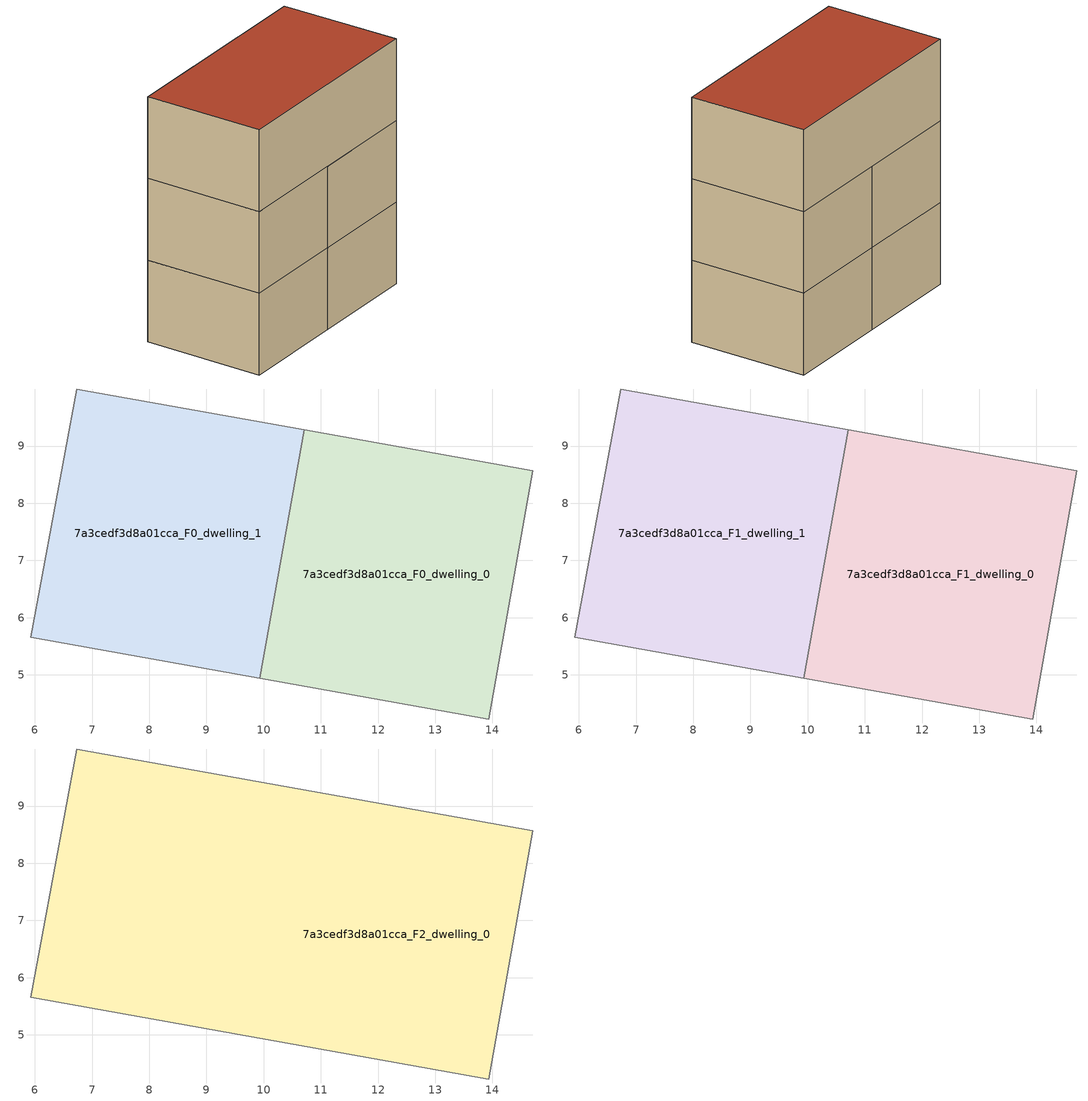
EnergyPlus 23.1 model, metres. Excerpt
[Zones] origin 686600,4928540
7a3cedf3d8a01cca_F0_dwelling_0
 floor ground (EU_floor_Construction): 14.7,8.57 13.93,4.23 9.93,4.94 10.71,9.28 z0
 wall adiabatic (EU_wall_Construction): 9.93,4.94 13.93,4.23 14.7,8.57 10.71,9.28 z0:3
 wall to 7a3cedf3d8a01cca_F0_dwelling_1 (EU_wall_Construction): 10.71,9.28 9.93,4.94 z0:3
7a3cedf3d8a01cca_F0_dwelling_1
 floor ground (EU_floor_Construction): 10.71,9.28 9.93,4.94 5.93,5.66 6.73,10 z0
 wall adiabatic (EU_wall_Construction): 10.71,9.28 6.73,10 5.93,5.66 9.93,4.94 z0:3
7a3cedf3d8a01cca_F1_dwelling_0
 floor to 7a3cedf3d8a01cca_F0_dwelling_0 (EU_floor_Construction): 14.7,8.57 13.93,4.23 9.93,4.94 10.71,9.28 z3
 wall adiabatic (EU_wall_Construction): 9.93,4.94 13.93,4.23 14.7,8.57 10.71,9.28 z3:6
 wall to 7a3cedf3d8a01cca_F1_dwelling_1 (EU_wall_Construction): 10.71,9.28 9.93,4.94 z3:6
7a3cedf3d8a01cca_F1_dwelling_1
 floor to 7a3cedf3d8a01cca_F0_dwelling_1 (EU_floor_Construction): 10.71,9.28 9.93,4.94 5.93,5.66 6.73,10 z3
 wall adiabatic (EU_wall_Construction): 10.71,9.28 6.73,10 5.93,5.66 9.93,4.94 z3:6
7a3cedf3d8a01cca_F2_dwelling_0
 floor to 7a3cedf3d8a01cca_F1_dwelling_0 (EU_floor_Construction): 14.7,8.57 13.93,4.23 9.93,4.94 10.71,9.28 z6
 floor to 7a3cedf3d8a01cca_F1_dwelling_1 (EU_floor_Construction): 10.71,9.28 9.93,4.94 5.93,5.66 6.73,10 z6
 wall adiabatic (EU_wall_Construction): 14.7,8.57 6.73,10 5.93,5.66 13.93,4.23 14.7,8.57 z6:9
 roof outside (EU_roof_Construction): 13.93,4.23 14.7,8.57 6.73,10 5.93,5.66 z9
[Building]
EU S2 Campaign: North Axis=0; Terrain=City; Solar Distribution=FullExterior
[Site:Location]
Bologna: Latitude=44.5; Longitude=11.25; Time Zone=1; Elevation=37
[SizingPeriod:WeatherFileDays]
AnnualSizingPeriod: Begin Month=1; Begin Day of Month=1; End Month=12; End Day of Month=31; Day of Week for Start Day=Monday; Use Weather File Daylight Saving Period=No; Use Weather File Rain and Snow Indicators=No
[MATERIAL]
EU_InternalMass_Material: Roughness=MediumRough; Thickness=0.1; Conductivity=1; Density=1800; Specific Heat=900; Thermal Absorptance=0.9; Solar Absorptance=0.7; Visible Absorptance=0.7
[MATERIAL:NOMASS] Roughness=MediumRough; Thermal Absorptance=0.9; Solar Absorptance=0.7; Visible Absorptance=0.7
Name | Thermal Resistance
EU_wall_NoMass | 0.937881
EU_roof_NoMass | 0.548572
EU_floor_NoMass | 0.71348
[CONSTRUCTION]
EU_wall_Construction: EU_wall_NoMass
EU_roof_Construction: EU_roof_NoMass
EU_floor_Construction: EU_floor_NoMass
EU_InternalMass_Construction: EU_InternalMass_Material
[ZONE] Type=1; Multiplier=1; Ceiling Height=autocalculate; Floor Area=autocalculate; Part of Total Floor Area=Yes
Name | Volume
7a3cedf3d8a01cca_F0_dwelling_0 | 53.6726
7a3cedf3d8a01cca_F1_dwelling_0 | 53.6719
7a3cedf3d8a01cca_F2_dwelling_0 | 107.331
7a3cedf3d8a01cca_F0_dwelling_1; 7a3cedf3d8a01cca_F1_dwelling_1 | 53.6653
[INTERNALMASS] Construction=EU_InternalMass_Construction
Name | Zone or ZoneList | Surface Area
7a3cedf3d8a01cca_F0_dwelling_0_EU_InternalMass | 7a3cedf3d8a01cca_F0_dwelling_0 | 17.891
7a3cedf3d8a01cca_F0_dwelling_1_EU_InternalMass | 7a3cedf3d8a01cca_F0_dwelling_1 | 17.8893
7a3cedf3d8a01cca_F1_dwelling_0_EU_InternalMass | 7a3cedf3d8a01cca_F1_dwelling_0 | 17.891
7a3cedf3d8a01cca_F1_dwelling_1_EU_InternalMass | 7a3cedf3d8a01cca_F1_dwelling_1 | 17.8893
7a3cedf3d8a01cca_F2_dwelling_0_EU_InternalMass | 7a3cedf3d8a01cca_F2_dwelling_0 | 35.7774
[OTHEREQUIPMENT] Fuel Type=Electricity; Design Level Calculation Method=Watts/Area; Power per Zone Floor Area=1; Fraction Latent=0; Fraction Radiant=0; Fraction Lost=0; Carbon Dioxide Generation Rate=0; EndUse Subcategory=EU_Step8_InternalGains
Name | Zone or ZoneList or Space or SpaceList | Schedule
EU_Step8_InternalGain_7a3cedf3d8a01cca_F0_dwelling_0_f000 | 7a3cedf3d8a01cca_F0_dwelling_0 | EU_Step8_GainSchedule_7a3cedf3d8a01cca_F0_dwelling_0_f000
EU_Step8_InternalGain_7a3cedf3d8a01cca_F0_dwelling_1_f000 | 7a3cedf3d8a01cca_F0_dwelling_1 | EU_Step8_GainSchedule_7a3cedf3d8a01cca_F0_dwelling_1_f000
EU_Step8_InternalGain_7a3cedf3d8a01cca_F1_dwelling_0_f000 | 7a3cedf3d8a01cca_F1_dwelling_0 | EU_Step8_GainSchedule_7a3cedf3d8a01cca_F1_dwelling_0_f000
EU_Step8_InternalGain_7a3cedf3d8a01cca_F1_dwelling_1_f000 | 7a3cedf3d8a01cca_F1_dwelling_1 | EU_Step8_GainSchedule_7a3cedf3d8a01cca_F1_dwelling_1_f000
EU_Step8_InternalGain_7a3cedf3d8a01cca_F2_dwelling_0_f000 | 7a3cedf3d8a01cca_F2_dwelling_0 | EU_Step8_GainSchedule_7a3cedf3d8a01cca_F2_dwelling_0_f000
[ZONEVENTILATION:DESIGNFLOWRATE] Schedule=EU_AlwaysOn; Design Flow Rate Calculation Method=AirChanges/Hour; Air Changes per Hour=0.687892; Ventilation Type=Natural; Fan Pressure Rise=0; Fan Total Efficiency=1; Constant Term Coefficient=1; Temperature Term Coefficient=0; Velocity Term Coefficient=0; Velocity Squared Term Coefficient=0; Minimum Indoor Temperature=-100; Maximum Indoor Temperature=100; Delta Temperature=-100; Minimum Outdoor Temperature=-100; Maximum Outdoor Temperature=100; Maximum Wind Speed=40
Name | Zone or ZoneList or Space or SpaceList
EU_ConstantAir_7a3cedf3d8a01cca_F0_dwelling_0 | 7a3cedf3d8a01cca_F0_dwelling_0
EU_ConstantAir_7a3cedf3d8a01cca_F0_dwelling_1 | 7a3cedf3d8a01cca_F0_dwelling_1
EU_ConstantAir_7a3cedf3d8a01cca_F1_dwelling_0 | 7a3cedf3d8a01cca_F1_dwelling_0
EU_ConstantAir_7a3cedf3d8a01cca_F1_dwelling_1 | 7a3cedf3d8a01cca_F1_dwelling_1
EU_ConstantAir_7a3cedf3d8a01cca_F2_dwelling_0 | 7a3cedf3d8a01cca_F2_dwelling_0
[HVACTEMPLATE:THERMOSTAT] Constant Heating Setpoint=20; Constant Cooling Setpoint=50
EU_HeatOnly_7a3cedf3d8a01cca_F0_dwelling_0; EU_HeatOnly_7a3cedf3d8a01cca_F0_dwelling_1; EU_HeatOnly_7a3cedf3d8a01cca_F1_dwelling_0; EU_HeatOnly_7a3cedf3d8a01cca_F1_dwelling_1; EU_HeatOnly_7a3cedf3d8a01cca_F2_dwelling_0
[HVACTEMPLATE:ZONE:IDEALLOADSAIRSYSTEM] System Availability Schedule=EU_AlwaysOn; Maximum Heating Supply Air Temperature=50; Minimum Cooling Supply Air Temperature=13; Maximum Heating Supply Air Humidity Ratio=0.0156; Minimum Cooling Supply Air Humidity Ratio=0.0077; Heating Limit=NoLimit; Cooling Limit=NoLimit; Heating Availability Schedule=EU_AlwaysOn; Cooling Availability Schedule=EU_CoolingOff; Dehumidification Control Type=ConstantSensibleHeatRatio; Cooling Sensible Heat Ratio=0.7; Dehumidification Setpoint=60; Humidification Control Type=None; Humidification Setpoint=30; Outdoor Air Method=None; Outdoor Air Flow Rate per Person=0.00944; Outdoor Air Flow Rate per Zone Floor Area=0; Outdoor Air Flow Rate per Zone=0; Demand Controlled Ventilation Type=None; Outdoor Air Economizer Type=NoEconomizer; Heat Recovery Type=None; Sensible Heat Recovery Effectiveness=0.7; Latent Heat Recovery Effectiveness=0.65
Name | Template Thermostat
7a3cedf3d8a01cca_F0_dwelling_0 | EU_HeatOnly_7a3cedf3d8a01cca_F0_dwelling_0
7a3cedf3d8a01cca_F0_dwelling_1 | EU_HeatOnly_7a3cedf3d8a01cca_F0_dwelling_1
7a3cedf3d8a01cca_F1_dwelling_0 | EU_HeatOnly_7a3cedf3d8a01cca_F1_dwelling_0
7a3cedf3d8a01cca_F1_dwelling_1 | EU_HeatOnly_7a3cedf3d8a01cca_F1_dwelling_1
7a3cedf3d8a01cca_F2_dwelling_0 | EU_HeatOnly_7a3cedf3d8a01cca_F2_dwelling_0
[SIZING:ZONE] Zone Cooling Design Supply Air Temperature Input Method=SupplyAirTemperature; Zone Cooling Design Supply Air Temperature=13; Zone Heating Design Supply Air Temperature Input Method=SupplyAirTemperature; Zone Heating Design Supply Air Temperature=50; Zone Cooling Design Supply Air Humidity Ratio=0.008; Zone Heating Design Supply Air Humidity Ratio=0.008; Cooling Design Air Flow Method=DesignDay; Cooling Design Air Flow Rate=0; Cooling Minimum Air Flow per Zone Floor Area=0.000762; Cooling Minimum Air Flow=0; Cooling Minimum Air Flow Fraction=0.2; Heating Design Air Flow Method=DesignDay; Heating Design Air Flow Rate=0; Heating Maximum Air Flow per Zone Floor Area=0.002032; Heating Maximum Air Flow=0.141576; Heating Maximum Air Flow Fraction=0.3; Account for Dedicated Outdoor Air System=No; Dedicated Outdoor Air System Control Strategy=NeutralSupplyAir; Dedicated Outdoor Air Low Setpoint Temperature for Design=autosize; Dedicated Outdoor Air High Setpoint Temperature for Design=autosize; Zone Load Sizing Method=Sensible Load Only No Latent Load; Zone Latent Cooling Design Supply Air Humidity Ratio Input Method=HumidityRatioDifference; Zone Cooling Design Supply Air Humidity Ratio Difference=0.005; Zone Latent Heating Design Supply Air Humidity Ratio Input Method=HumidityRatioDifference; Zone Humidification Design Supply Air Humidity Ratio Difference=0.005
7a3cedf3d8a01cca_F0_dwelling_0; 7a3cedf3d8a01cca_F0_dwelling_1; 7a3cedf3d8a01cca_F1_dwelling_0; 7a3cedf3d8a01cca_F1_dwelling_1; 7a3cedf3d8a01cca_F2_dwelling_0
[SCHEDULE:CONSTANT]
Name | Hourly Value
EU_AlwaysOn | 1
EU_CoolingOff | 0
[SCHEDULE:FILE] Column Number=1; Rows to Skip at Top=0; Number of Hours of Data=8760; Column Separator=Comma; Interpolate to Timestep=No; Minutes per Item=60; Adjust Schedule for Daylight Savings=Yes
Name | File
EU_Step8_GainSchedule_7a3cedf3d8a01cca_F0_dwelling_0_f000 | ../../schedules/7a3cedf3d8a01cca/7a3cedf3d8a01cca_F0_dwelling_0_f000_gain.csv
EU_Step8_GainSchedule_7a3cedf3d8a01cca_F0_dwelling_1_f000 | ../../schedules/7a3cedf3d8a01cca/7a3cedf3d8a01cca_F0_dwelling_1_f000_gain.csv
EU_Step8_GainSchedule_7a3cedf3d8a01cca_F1_dwelling_0_f000 | ../../schedules/7a3cedf3d8a01cca/7a3cedf3d8a01cca_F1_dwelling_0_f000_gain.csv
EU_Step8_GainSchedule_7a3cedf3d8a01cca_F1_dwelling_1_f000 | ../../schedules/7a3cedf3d8a01cca/7a3cedf3d8a01cca_F1_dwelling_1_f000_gain.csv
EU_Step8_GainSchedule_7a3cedf3d8a01cca_F2_dwelling_0_f000 | ../../schedules/7a3cedf3d8a01cca/7a3cedf3d8a01cca_F2_dwelling_0_f000_gain.csv
